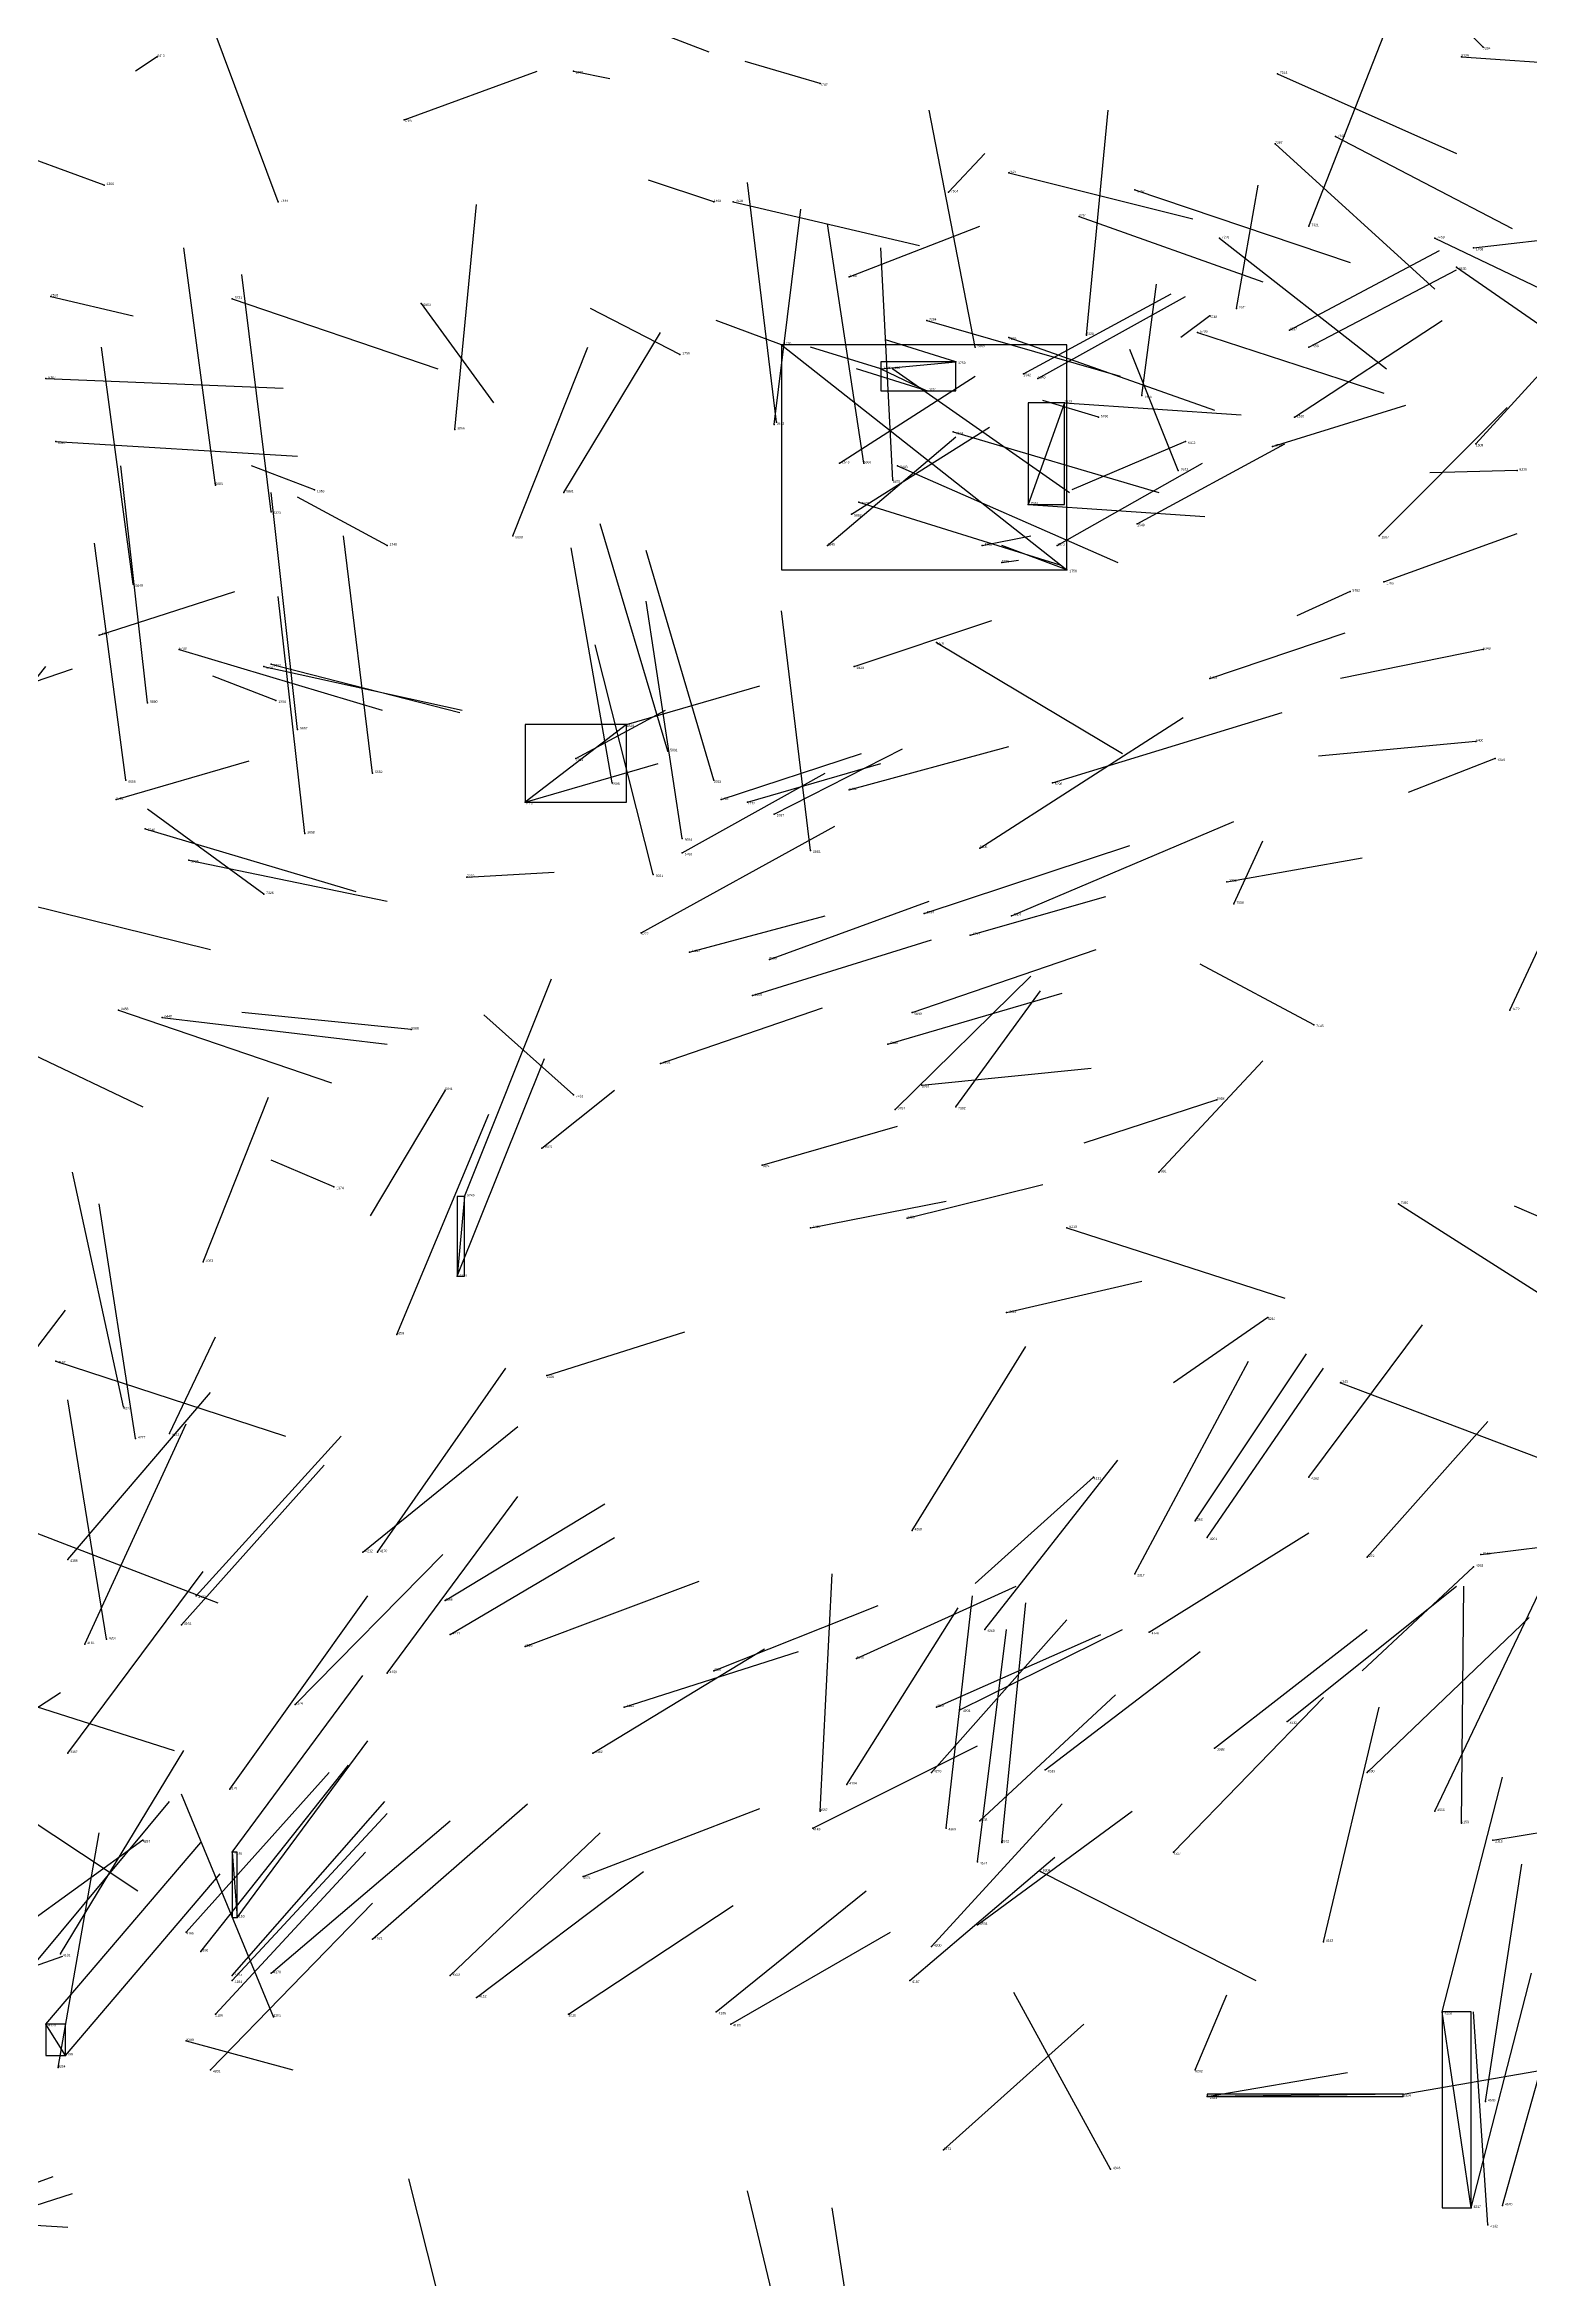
# Model space of a CAD drawing. Extents: x 59.1 to 70.8, y 600.3 to 605.1.
# Drawn here: x 65.273 to 65.888, y 603.449 to 604.373 of the extents above; entities that cross this region are included whole.
import ezdxf

# ---------------------------------------------------------------- set-up
doc = ezdxf.new("R2010")
doc.units = 0
for name, color, linetype in [('Clients', 3, 'CONTINUOUS'), ('Facilities', 3, 'CONTINUOUS'), ('Facilities_lines', 3, 'CONTINUOUS'), ('Min_max_boxes', 1, 'CONTINUOUS'), ('Normals', 1, 'CONTINUOUS'), ('Source_points', 5, 'CONTINUOUS'), ('Text', 3, 'CONTINUOUS')]:
    doc.layers.add(name, color=color, linetype=linetype)

msp = doc.modelspace()

# ---------------------------------------------------------------- linework, layer by layer
at = {"layer": 'Clients', "color": 5}
for p in [(65.65, 604.242, 448.258), (65.638, 604.23, 448.2), (65.68, 604.183, 459.224), (65.696, 604.156, 448.106), (65.472, 604.06, 449.769), (65.444, 603.864, 456.788), (65.353, 603.599, 455.042), (65.851, 603.56, 454.5), (65.274, 603.555, 455.394), (65.754, 603.525, 449.51)]:
    msp.add_point(p, dxfattribs=at)
at = {"layer": 'Facilities', "color": 3}
for p in [(65.868, 604.372, 458.725), (65.32, 604.368, 457.33), (65.492, 604.362, 454.854), (65.859, 604.368, 455.672), (65.594, 604.357, 448.176), (65.783, 604.361, 459.097), (65.422, 604.342, 449.6), (65.807, 604.335, 459.158), (65.782, 604.332, 458.79), (65.672, 604.32, 459.078), (65.298, 604.315, 447.928), (65.37, 604.308, 461.806), (65.55, 604.308, 447.998), (65.558, 604.308, 459.004), (65.647, 604.312, 462.755), (65.724, 604.313, 454.578), (65.701, 604.302, 458.85), (65.796, 604.298, 462.051), (65.759, 604.293, 458.785), (65.848, 604.293, 460.836), (65.864, 604.289, 449.218), (65.857, 604.281, 453.94), (65.606, 604.277, 449.58), (65.276, 604.269, 459.436), (65.351, 604.268, 455.786), (65.429, 604.266, 454.482), (65.755, 604.261, 454.812), (65.766, 604.264, 460.349), (65.638, 604.259, 458.89), (65.672, 604.252, 458.762), (65.704, 604.253, 462.03), (65.75, 604.254, 454.58), (65.788, 604.255, 453.085), (65.536, 604.245, 448.245), (65.578, 604.249, 448.12), (65.658, 604.248, 453.472), (65.796, 604.248, 453.016), (65.274, 604.235, 456.408), (65.619, 604.239, 448.175), (65.624, 604.239, 461.219), (65.678, 604.237, 453.11), (65.684, 604.235, 453.041), (65.695, 604.225, 459.236), (65.727, 604.228, 460.316), (65.443, 604.214, 453.3), (65.575, 604.216, 453.296), (65.576, 604.217, 453.369), (65.709, 604.219, 454.819), (65.79, 604.219, 452.956), (65.278, 604.209, 456.357), (65.649, 604.213, 458.841), (65.745, 604.209, 457.13), (65.781, 604.207, 449.341), (65.865, 604.208, 452.961), (65.602, 604.2, 453.157), (65.612, 604.2, 453.409), (65.626, 604.199, 461.757), (65.742, 604.197, 460.409), (65.882, 604.197, 457.423), (65.344, 604.191, 453.387), (65.385, 604.189, 447.956), (65.488, 604.188, 453.24), (65.624, 604.193, 453.31), (65.367, 604.18, 453.32), (65.607, 604.179, 453.227), (65.61, 604.184, 458.891), (65.467, 604.17, 453.247), (65.725, 604.175, 453.09), (65.825, 604.17, 452.953), (65.415, 604.166, 448.259), (65.597, 604.166, 453.225), (65.661, 604.166, 454.799), (65.669, 604.159, 454.729), (65.692, 604.166, 453.071), (65.31, 604.15, 453.324), (65.827, 604.151, 449.418), (65.813, 604.147, 454.728), (65.296, 604.129, 449.862), (65.329, 604.123, 455.755), (65.642, 604.126, 461.266), (65.868, 604.123, 457.012), (65.364, 604.116, 455.813), (65.367, 604.117, 455.755), (65.608, 604.116, 449.748), (65.755, 604.111, 449.536), (65.316, 604.101, 453.283), (65.369, 604.102, 447.939), (65.378, 604.09, 453.84), (65.514, 604.092, 449.782), (65.865, 604.085, 456.934), (65.493, 604.078, 462.518), (65.531, 604.081, 454.099), (65.873, 604.078, 457.363), (65.307, 604.069, 453.571), (65.409, 604.072, 453.781), (65.508, 604.068, 453.95), (65.55, 604.069, 454.18), (65.69, 604.068, 454.404), (65.303, 604.061, 449.862), (65.553, 604.061, 449.594), (65.564, 604.06, 449.719), (65.606, 604.065, 454.736), (65.315, 604.049, 455.727), (65.575, 604.055, 454.781), (65.381, 604.047, 453.808), (65.537, 604.045, 453.964), (65.537, 604.039, 454.874), (65.59, 604.04, 454.01), (65.66, 604.041, 454.26), (65.333, 604.036, 455.81), (65.525, 604.03, 454.061), (65.364, 604.022, 462.233), (65.448, 604.029, 459.244), (65.762, 604.027, 449.575), (65.637, 604.014, 454.581), (65.673, 604.013, 454.478), (65.765, 604.018, 462.608), (65.52, 604.006, 454.548), (65.656, 604.005, 449.663), (65.54, 603.998, 449.717), (65.573, 603.995, 454.77), (65.304, 603.974, 455.821), (65.566, 603.98, 454.714), (65.879, 603.974, 448.493), (65.322, 603.971, 455.646), (65.425, 603.966, 454.509), (65.632, 603.973, 454.596), (65.798, 603.968, 460.422), (65.622, 603.96, 454.654), (65.528, 603.952, 454.71), (65.439, 603.941, 457.187), (65.492, 603.939, 460.458), (65.636, 603.943, 456.786), (65.758, 603.937, 457.153), (65.625, 603.933, 456.759), (65.65, 603.934, 459.342), (65.479, 603.917, 462.521), (65.57, 603.91, 449.675), (65.393, 603.901, 447.997), (65.734, 603.907, 459.333), (65.447, 603.897, 456.774), (65.833, 603.894, 460.65), (65.59, 603.884, 449.7), (65.63, 603.888, 449.664), (65.696, 603.884, 458.352), (65.339, 603.87, 457.061), (65.671, 603.849, 449.662), (65.779, 603.847, 457.474), (65.419, 603.84, 456.728), (65.278, 603.829, 455.605), (65.481, 603.823, 449.759), (65.809, 603.82, 458.425), (65.306, 603.81, 456.623), (65.325, 603.799, 457.248), (65.311, 603.797, 456.516), (65.707, 603.781, 457.116), (65.796, 603.781, 456.864), (65.749, 603.763, 456.837), (65.632, 603.759, 456.825), (65.754, 603.756, 456.784), (65.283, 603.747, 455.12), (65.405, 603.75, 455.07), (65.411, 603.75, 455.143), (65.82, 603.748, 456.866), (65.864, 603.744, 456.835), (65.867, 603.749, 459.131), (65.724, 603.741, 448.561), (65.336, 603.732, 455.086), (65.439, 603.73, 455.004), (65.33, 603.72, 455.06), (65.441, 603.716, 454.996), (65.662, 603.718, 456.767), (65.73, 603.717, 454.764), (65.29, 603.712, 455.484), (65.299, 603.714, 455.584), (65.472, 603.711, 454.94), (65.415, 603.7, 455.112), (65.55, 603.701, 454.91), (65.609, 603.706, 454.801), (65.377, 603.687, 455.002), (65.513, 603.686, 454.881), (65.642, 603.686, 454.734), (65.652, 603.685, 454.781), (65.787, 603.68, 454.632), (65.283, 603.667, 455.111), (65.5, 603.667, 455.043), (65.687, 603.66, 454.674), (65.757, 603.669, 454.74), (65.35, 603.652, 455.353), (65.605, 603.654, 457.102), (65.64, 603.659, 456.874), (65.82, 603.659, 454.569), (65.594, 603.643, 455.701), (65.848, 603.643, 454.53), (65.591, 603.636, 454.757), (65.646, 603.636, 455.658), (65.66, 603.639, 454.903), (65.859, 603.638, 454.506), (65.314, 603.631, 456.375), (65.351, 603.626, 455.057), (65.669, 603.63, 455.732), (65.74, 603.626, 454.617), (65.872, 603.631, 449.476), (65.496, 603.616, 454.895), (65.659, 603.622, 455.639), (65.685, 603.618, 460.53), (65.659, 603.596, 454.704), (65.332, 603.593, 455.105), (65.409, 603.59, 454.971), (65.64, 603.587, 454.92), (65.802, 603.589, 454.56), (65.28, 603.584, 455.324), (65.338, 603.585, 455.381), (65.351, 603.575, 455.308), (65.351, 603.573, 455.239), (65.367, 603.576, 455.332), (65.441, 603.575, 454.976), (65.631, 603.573, 454.91), (65.344, 603.559, 455.191), (65.452, 603.566, 455.043), (65.49, 603.559, 454.916), (65.551, 603.56, 454.952), (65.368, 603.558, 458.157), (65.557, 603.555, 454.881), (65.282, 603.542, 455.398), (65.332, 603.548, 461.314), (65.279, 603.537, 455.513), (65.342, 603.536, 455.333), (65.749, 603.536, 461.264), (65.835, 603.526, 449.617), (65.869, 603.523, 454.647), (65.645, 603.503, 456.959), (65.714, 603.495, 458.344), (65.863, 603.479, 454.512), (65.876, 603.48, 454.601), (65.87, 603.472, 456.331)]:
    msp.add_point(p, dxfattribs=at)
at = {"layer": 'Facilities_lines', "color": 3}
for p, q in [((65.578, 604.249, 448.12), (65.696, 604.156, 448.106)), ((65.619, 604.239, 448.175), (65.65, 604.242, 448.258)), ((65.619, 604.239, 448.175), (65.638, 604.23, 448.2)), ((65.695, 604.225, 459.236), (65.68, 604.183, 459.224)), ((65.514, 604.092, 449.782), (65.472, 604.06, 449.769)), ((65.447, 603.897, 456.774), (65.444, 603.864, 456.788)), ((65.351, 603.626, 455.057), (65.353, 603.599, 455.042)), ((65.863, 603.479, 454.512), (65.851, 603.56, 454.5)), ((65.282, 603.542, 455.398), (65.274, 603.555, 455.394)), ((65.835, 603.526, 449.617), (65.754, 603.525, 449.51))]:
    msp.add_line(p, q, dxfattribs=at)
at = {"layer": 'Min_max_boxes', "color": 1}
for p, q in [((65.696, 604.249, 448.106), (65.578, 604.249, 448.106)), ((65.578, 604.249, 448.106), (65.578, 604.156, 448.106)), ((65.696, 604.249, 448.12), (65.578, 604.249, 448.12)), ((65.578, 604.249, 448.12), (65.578, 604.156, 448.12)), ((65.578, 604.249, 448.106), (65.578, 604.249, 448.12)), ((65.65, 604.242, 448.175), (65.619, 604.242, 448.175)), ((65.619, 604.242, 448.175), (65.619, 604.23, 448.175)), ((65.65, 604.242, 448.258), (65.619, 604.242, 448.258)), ((65.619, 604.242, 448.258), (65.619, 604.23, 448.258)), ((65.619, 604.242, 448.175), (65.619, 604.242, 448.258)), ((65.65, 604.23, 448.175), (65.65, 604.242, 448.175)), ((65.65, 604.23, 448.258), (65.65, 604.242, 448.258)), ((65.65, 604.242, 448.175), (65.65, 604.242, 448.258)), ((65.696, 604.156, 448.106), (65.696, 604.249, 448.106)), ((65.696, 604.156, 448.12), (65.696, 604.249, 448.12)), ((65.696, 604.249, 448.106), (65.696, 604.249, 448.12)), ((65.619, 604.23, 448.175), (65.65, 604.23, 448.175)), ((65.619, 604.23, 448.258), (65.65, 604.23, 448.258)), ((65.619, 604.23, 448.175), (65.619, 604.23, 448.258)), ((65.65, 604.23, 448.175), (65.65, 604.23, 448.258)), ((65.695, 604.225, 459.224), (65.68, 604.225, 459.224)), ((65.68, 604.225, 459.224), (65.68, 604.183, 459.224)), ((65.695, 604.225, 459.236), (65.68, 604.225, 459.236)), ((65.68, 604.225, 459.236), (65.68, 604.183, 459.236)), ((65.68, 604.225, 459.224), (65.68, 604.225, 459.236)), ((65.695, 604.183, 459.224), (65.695, 604.225, 459.224)), ((65.695, 604.183, 459.236), (65.695, 604.225, 459.236)), ((65.695, 604.225, 459.224), (65.695, 604.225, 459.236)), ((65.68, 604.183, 459.224), (65.695, 604.183, 459.224)), ((65.68, 604.183, 459.236), (65.695, 604.183, 459.236)), ((65.68, 604.183, 459.224), (65.68, 604.183, 459.236)), ((65.695, 604.183, 459.224), (65.695, 604.183, 459.236)), ((65.578, 604.156, 448.106), (65.696, 604.156, 448.106)), ((65.578, 604.156, 448.12), (65.696, 604.156, 448.12)), ((65.578, 604.156, 448.106), (65.578, 604.156, 448.12)), ((65.696, 604.156, 448.106), (65.696, 604.156, 448.12)), ((65.514, 604.092, 449.769), (65.472, 604.092, 449.769)), ((65.472, 604.092, 449.769), (65.472, 604.06, 449.769)), ((65.514, 604.092, 449.782), (65.472, 604.092, 449.782)), ((65.472, 604.092, 449.782), (65.472, 604.06, 449.782)), ((65.472, 604.092, 449.769), (65.472, 604.092, 449.782)), ((65.514, 604.06, 449.769), (65.514, 604.092, 449.769)), ((65.514, 604.06, 449.782), (65.514, 604.092, 449.782)), ((65.514, 604.092, 449.769), (65.514, 604.092, 449.782)), ((65.472, 604.06, 449.769), (65.514, 604.06, 449.769)), ((65.472, 604.06, 449.782), (65.514, 604.06, 449.782)), ((65.472, 604.06, 449.769), (65.472, 604.06, 449.782)), ((65.514, 604.06, 449.769), (65.514, 604.06, 449.782)), ((65.447, 603.897, 456.774), (65.444, 603.897, 456.774)), ((65.444, 603.897, 456.774), (65.444, 603.864, 456.774)), ((65.447, 603.897, 456.788), (65.444, 603.897, 456.788)), ((65.444, 603.897, 456.788), (65.444, 603.864, 456.788)), ((65.444, 603.897, 456.774), (65.444, 603.897, 456.788)), ((65.447, 603.864, 456.774), (65.447, 603.897, 456.774)), ((65.447, 603.864, 456.788), (65.447, 603.897, 456.788)), ((65.447, 603.897, 456.774), (65.447, 603.897, 456.788)), ((65.444, 603.864, 456.774), (65.447, 603.864, 456.774)), ((65.444, 603.864, 456.788), (65.447, 603.864, 456.788)), ((65.444, 603.864, 456.774), (65.444, 603.864, 456.788)), ((65.447, 603.864, 456.774), (65.447, 603.864, 456.788)), ((65.353, 603.626, 455.042), (65.351, 603.626, 455.042)), ((65.351, 603.626, 455.042), (65.351, 603.599, 455.042)), ((65.353, 603.626, 455.057), (65.351, 603.626, 455.057)), ((65.351, 603.626, 455.057), (65.351, 603.599, 455.057)), ((65.351, 603.626, 455.042), (65.351, 603.626, 455.057)), ((65.353, 603.599, 455.042), (65.353, 603.626, 455.042)), ((65.353, 603.599, 455.057), (65.353, 603.626, 455.057)), ((65.353, 603.626, 455.042), (65.353, 603.626, 455.057)), ((65.351, 603.599, 455.042), (65.353, 603.599, 455.042)), ((65.351, 603.599, 455.057), (65.353, 603.599, 455.057)), ((65.351, 603.599, 455.042), (65.351, 603.599, 455.057)), ((65.353, 603.599, 455.042), (65.353, 603.599, 455.057)), ((65.863, 603.56, 454.5), (65.851, 603.56, 454.5)), ((65.851, 603.56, 454.5), (65.851, 603.479, 454.5)), ((65.863, 603.56, 454.512), (65.851, 603.56, 454.512)), ((65.851, 603.56, 454.512), (65.851, 603.479, 454.512)), ((65.851, 603.56, 454.5), (65.851, 603.56, 454.512)), ((65.863, 603.479, 454.5), (65.863, 603.56, 454.5)), ((65.863, 603.479, 454.512), (65.863, 603.56, 454.512)), ((65.863, 603.56, 454.5), (65.863, 603.56, 454.512)), ((65.282, 603.555, 455.394), (65.274, 603.555, 455.394)), ((65.274, 603.555, 455.394), (65.274, 603.542, 455.394)), ((65.282, 603.555, 455.398), (65.274, 603.555, 455.398)), ((65.274, 603.555, 455.398), (65.274, 603.542, 455.398)), ((65.274, 603.555, 455.394), (65.274, 603.555, 455.398)), ((65.282, 603.542, 455.394), (65.282, 603.555, 455.394)), ((65.282, 603.542, 455.398), (65.282, 603.555, 455.398)), ((65.282, 603.555, 455.394), (65.282, 603.555, 455.398)), ((65.274, 603.542, 455.394), (65.282, 603.542, 455.394)), ((65.274, 603.542, 455.398), (65.282, 603.542, 455.398)), ((65.274, 603.542, 455.394), (65.274, 603.542, 455.398)), ((65.282, 603.542, 455.394), (65.282, 603.542, 455.398)), ((65.835, 603.526, 449.51), (65.754, 603.526, 449.51)), ((65.754, 603.526, 449.51), (65.754, 603.525, 449.51)), ((65.835, 603.526, 449.617), (65.754, 603.526, 449.617)), ((65.754, 603.526, 449.617), (65.754, 603.525, 449.617)), ((65.754, 603.526, 449.51), (65.754, 603.526, 449.617)), ((65.754, 603.525, 449.51), (65.835, 603.525, 449.51)), ((65.754, 603.525, 449.617), (65.835, 603.525, 449.617)), ((65.754, 603.525, 449.51), (65.754, 603.525, 449.617)), ((65.835, 603.525, 449.51), (65.835, 603.526, 449.51)), ((65.835, 603.525, 449.617), (65.835, 603.526, 449.617)), ((65.835, 603.526, 449.51), (65.835, 603.526, 449.617)), ((65.835, 603.525, 449.51), (65.835, 603.525, 449.617)), ((65.851, 603.479, 454.5), (65.863, 603.479, 454.5)), ((65.851, 603.479, 454.512), (65.863, 603.479, 454.512)), ((65.851, 603.479, 454.5), (65.851, 603.479, 454.512)), ((65.863, 603.479, 454.5), (65.863, 603.479, 454.512))]:
    msp.add_line(p, q, dxfattribs=at)
at = {"layer": 'Normals', "color": 1}
for p, q in [((65.868, 604.372, 458.725), (65.806, 604.434, 458.677)), ((65.37, 604.308, 461.806), (65.336, 604.399, 461.831)), ((65.478, 604.397, 459.032), (65.548, 604.37, 459.097)), ((65.796, 604.298, 462.051), (65.827, 604.377, 462.104)), ((65.32, 604.368, 457.33), (65.311, 604.362, 457.429)), ((65.422, 604.342, 449.6), (65.477, 604.362, 449.681)), ((65.492, 604.362, 454.854), (65.507, 604.359, 454.953)), ((65.594, 604.357, 448.176), (65.563, 604.366, 448.271)), ((65.859, 604.368, 455.672), (65.947, 604.362, 455.718)), ((65.783, 604.361, 459.097), (65.857, 604.328, 459.156)), ((65.658, 604.248, 453.472), (65.639, 604.346, 453.481)), ((65.704, 604.253, 462.03), (65.713, 604.346, 462.065)), ((65.807, 604.335, 459.158), (65.88, 604.297, 459.214)), ((65.298, 604.315, 447.928), (65.268, 604.326, 448.023)), ((65.647, 604.312, 462.755), (65.662, 604.328, 462.853)), ((65.782, 604.332, 458.79), (65.848, 604.272, 458.836)), ((65.55, 604.308, 447.998), (65.523, 604.317, 448.094)), ((65.576, 604.217, 453.369), (65.564, 604.316, 453.378)), ((65.672, 604.32, 459.078), (65.748, 604.301, 459.14)), ((65.443, 604.214, 453.3), (65.452, 604.307, 453.336)), ((65.558, 604.308, 459.004), (65.635, 604.29, 459.065)), ((65.724, 604.313, 454.578), (65.813, 604.283, 454.545)), ((65.766, 604.264, 460.349), (65.775, 604.315, 460.435)), ((65.575, 604.216, 453.296), (65.586, 604.305, 453.34)), ((65.612, 604.2, 453.409), (65.597, 604.299, 453.416)), ((65.606, 604.277, 449.58), (65.66, 604.298, 449.661)), ((65.701, 604.302, 458.85), (65.777, 604.275, 458.909)), ((65.344, 604.191, 453.387), (65.331, 604.289, 453.404)), ((65.624, 604.193, 453.31), (65.619, 604.289, 453.338)), ((65.759, 604.293, 458.785), (65.828, 604.239, 458.833)), ((65.788, 604.255, 453.085), (65.85, 604.288, 453.156)), ((65.848, 604.293, 460.836), (65.936, 604.251, 460.858)), ((65.864, 604.289, 449.218), (65.916, 604.295, 449.303)), ((65.796, 604.248, 453.016), (65.857, 604.28, 453.088)), ((65.857, 604.281, 453.94), (65.909, 604.245, 454.017)), ((65.367, 604.18, 453.32), (65.355, 604.278, 453.336)), ((65.678, 604.237, 453.11), (65.739, 604.27, 453.182)), ((65.727, 604.228, 460.316), (65.733, 604.274, 460.405)), ((65.276, 604.269, 459.436), (65.31, 604.261, 459.53)), ((65.351, 604.268, 455.786), (65.436, 604.239, 455.829)), ((65.429, 604.266, 454.482), (65.459, 604.225, 454.568)), ((65.536, 604.245, 448.245), (65.499, 604.264, 448.336)), ((65.684, 604.235, 453.041), (65.745, 604.269, 453.112)), ((65.755, 604.261, 454.812), (65.743, 604.252, 454.911)), ((65.865, 604.208, 452.961), (65.916, 604.264, 453.027)), ((65.488, 604.188, 453.24), (65.528, 604.254, 453.303)), ((65.578, 604.249, 448.12), (65.551, 604.259, 448.216)), ((65.65, 604.242, 448.258), (65.621, 604.251, 448.353)), ((65.638, 604.259, 458.89), (65.718, 604.236, 458.945)), ((65.672, 604.252, 458.762), (65.757, 604.222, 458.805)), ((65.75, 604.254, 454.58), (65.827, 604.229, 454.522)), ((65.79, 604.219, 452.956), (65.851, 604.259, 453.024)), ((65.31, 604.15, 453.324), (65.297, 604.248, 453.341)), ((65.467, 604.17, 453.247), (65.498, 604.248, 453.302)), ((65.619, 604.239, 448.175), (65.59, 604.248, 448.27)), ((65.742, 604.197, 460.409), (65.722, 604.247, 460.494)), ((65.274, 604.235, 456.408), (65.372, 604.231, 456.426)), ((65.602, 604.2, 453.157), (65.658, 604.236, 453.232)), ((65.638, 604.23, 448.2), (65.609, 604.239, 448.295)), ((65.624, 604.239, 461.219), (65.697, 604.188, 461.264)), ((65.709, 604.219, 454.819), (65.686, 604.226, 454.916)), ((65.695, 604.225, 459.236), (65.768, 604.22, 459.304)), ((65.781, 604.207, 449.341), (65.836, 604.224, 449.423)), ((65.607, 604.179, 453.227), (65.664, 604.215, 453.301)), ((65.825, 604.17, 452.953), (65.878, 604.223, 453.019)), ((65.278, 604.209, 456.357), (65.378, 604.203, 456.36)), ((65.597, 604.166, 453.225), (65.65, 604.211, 453.297)), ((65.649, 604.213, 458.841), (65.734, 604.188, 458.888)), ((65.745, 604.209, 457.13), (65.698, 604.189, 457.216)), ((65.725, 604.175, 453.09), (65.786, 604.208, 453.162)), ((65.316, 604.101, 453.283), (65.305, 604.199, 453.298)), ((65.385, 604.189, 447.956), (65.359, 604.199, 448.052)), ((65.626, 604.199, 461.757), (65.717, 604.159, 461.743)), ((65.692, 604.166, 453.071), (65.752, 604.2, 453.143)), ((65.882, 604.197, 457.423), (65.846, 604.196, 457.516)), ((65.378, 604.09, 453.84), (65.367, 604.188, 453.858)), ((65.415, 604.166, 448.259), (65.378, 604.186, 448.35)), ((65.61, 604.184, 458.891), (65.693, 604.158, 458.941)), ((65.68, 604.183, 459.224), (65.753, 604.178, 459.292)), ((65.409, 604.072, 453.781), (65.397, 604.17, 453.798)), ((65.531, 604.081, 454.099), (65.503, 604.175, 454.116)), ((65.661, 604.166, 454.799), (65.681, 604.17, 454.897)), ((65.827, 604.151, 449.418), (65.882, 604.171, 449.499)), ((65.307, 604.069, 453.571), (65.294, 604.167, 453.585)), ((65.508, 604.068, 453.95), (65.491, 604.165, 453.97)), ((65.55, 604.069, 454.18), (65.522, 604.164, 454.194)), ((65.696, 604.156, 448.106), (65.669, 604.166, 448.202)), ((65.669, 604.159, 454.729), (65.676, 604.16, 454.829)), ((65.296, 604.129, 449.862), (65.352, 604.147, 449.943)), ((65.381, 604.047, 453.808), (65.37, 604.145, 453.826)), ((65.537, 604.045, 453.964), (65.522, 604.143, 453.979)), ((65.813, 604.147, 454.728), (65.791, 604.137, 454.825)), ((65.59, 604.04, 454.01), (65.578, 604.139, 454.022)), ((65.608, 604.116, 449.748), (65.665, 604.135, 449.828)), ((65.329, 604.123, 455.755), (65.413, 604.098, 455.803)), ((65.525, 604.03, 454.061), (65.501, 604.125, 454.082)), ((65.642, 604.126, 461.266), (65.719, 604.08, 461.311)), ((65.755, 604.111, 449.536), (65.811, 604.13, 449.616)), ((65.868, 604.123, 457.012), (65.809, 604.111, 457.092)), ((65.229, 604.096, 449.859), (65.285, 604.115, 449.94)), ((65.23, 604.061, 454.833), (65.274, 604.116, 454.904)), ((65.364, 604.116, 455.813), (65.446, 604.098, 455.867)), ((65.367, 604.117, 455.755), (65.445, 604.097, 455.814)), ((65.369, 604.102, 447.939), (65.343, 604.112, 448.035)), ((65.514, 604.092, 449.782), (65.569, 604.108, 449.864)), ((65.493, 604.078, 462.518), (65.53, 604.098, 462.609)), ((65.66, 604.041, 454.26), (65.744, 604.095, 454.268)), ((65.69, 604.068, 454.404), (65.785, 604.097, 454.414)), ((65.865, 604.085, 456.934), (65.8, 604.079, 457.01)), ((65.303, 604.061, 449.862), (65.358, 604.077, 449.944)), ((65.472, 604.06, 449.769), (65.527, 604.076, 449.851)), ((65.553, 604.061, 449.594), (65.611, 604.08, 449.673)), ((65.564, 604.06, 449.719), (65.619, 604.076, 449.801)), ((65.575, 604.055, 454.781), (65.628, 604.082, 454.862)), ((65.606, 604.065, 454.736), (65.672, 604.083, 454.809)), ((65.873, 604.078, 457.363), (65.837, 604.064, 457.455)), ((65.537, 604.039, 454.874), (65.596, 604.072, 454.948)), ((65.364, 604.022, 462.233), (65.316, 604.057, 462.313)), ((65.879, 603.974, 448.493), (65.921, 604.064, 448.484)), ((65.315, 604.049, 455.727), (65.402, 604.023, 455.769)), ((65.52, 604.006, 454.548), (65.6, 604.05, 454.589)), ((65.673, 604.013, 454.478), (65.765, 604.052, 454.485)), ((65.637, 604.014, 454.581), (65.722, 604.042, 454.626)), ((65.765, 604.018, 462.608), (65.777, 604.044, 462.704)), ((65.333, 604.036, 455.81), (65.415, 604.019, 455.864)), ((65.448, 604.029, 459.244), (65.484, 604.031, 459.337)), ((65.762, 604.027, 449.575), (65.818, 604.037, 449.657)), ((65.245, 604.023, 456.304), (65.342, 603.999, 456.297)), ((65.656, 604.005, 449.663), (65.712, 604.021, 449.745)), ((65.54, 603.998, 449.717), (65.596, 604.013, 449.798)), ((65.573, 603.995, 454.77), (65.639, 604.019, 454.841)), ((65.566, 603.98, 454.714), (65.64, 604.003, 454.777)), ((65.632, 603.973, 454.596), (65.708, 603.999, 454.656)), ((65.798, 603.968, 460.422), (65.751, 603.993, 460.507)), ((65.447, 603.897, 456.774), (65.483, 603.987, 456.751)), ((65.625, 603.933, 456.759), (65.681, 603.988, 456.697)), ((65.224, 603.977, 456.319), (65.314, 603.934, 456.313)), ((65.304, 603.974, 455.821), (65.392, 603.944, 455.858)), ((65.528, 603.952, 454.71), (65.595, 603.975, 454.78)), ((65.622, 603.96, 454.654), (65.694, 603.981, 454.72)), ((65.65, 603.934, 459.342), (65.685, 603.982, 459.423)), ((65.322, 603.971, 455.646), (65.415, 603.96, 455.61)), ((65.425, 603.966, 454.509), (65.355, 603.973, 454.58)), ((65.492, 603.939, 460.458), (65.455, 603.972, 460.545)), ((65.444, 603.864, 456.788), (65.48, 603.954, 456.765)), ((65.636, 603.943, 456.786), (65.706, 603.95, 456.715)), ((65.734, 603.907, 459.333), (65.777, 603.953, 459.411)), ((65.339, 603.87, 457.061), (65.366, 603.938, 456.993)), ((65.439, 603.941, 457.187), (65.408, 603.889, 457.267)), ((65.479, 603.917, 462.521), (65.509, 603.941, 462.613)), ((65.758, 603.937, 457.153), (65.703, 603.919, 457.235)), ((65.419, 603.84, 456.728), (65.457, 603.931, 456.709)), ((65.57, 603.91, 449.675), (65.626, 603.926, 449.756)), ((65.393, 603.901, 447.997), (65.367, 603.912, 448.093)), ((65.306, 603.81, 456.623), (65.285, 603.907, 456.608)), ((65.63, 603.888, 449.664), (65.686, 603.902, 449.746)), ((65.311, 603.797, 456.516), (65.296, 603.894, 456.498)), ((65.59, 603.884, 449.7), (65.646, 603.895, 449.782)), ((65.833, 603.894, 460.65), (65.913, 603.843, 460.618)), ((65.943, 603.866, 460.621), (65.881, 603.893, 460.695)), ((65.696, 603.884, 458.352), (65.786, 603.855, 458.385)), ((65.671, 603.849, 449.662), (65.727, 603.862, 449.744)), ((65.228, 603.779, 455.178), (65.282, 603.85, 455.223)), ((65.779, 603.847, 457.474), (65.74, 603.82, 457.562)), ((65.325, 603.799, 457.248), (65.344, 603.839, 457.338)), ((65.481, 603.823, 449.759), (65.538, 603.841, 449.839)), ((65.796, 603.781, 456.864), (65.843, 603.844, 456.803)), ((65.278, 603.829, 455.605), (65.373, 603.798, 455.607)), ((65.632, 603.759, 456.825), (65.679, 603.835, 456.781)), ((65.724, 603.741, 448.561), (65.771, 603.829, 448.559)), ((65.749, 603.763, 456.837), (65.795, 603.832, 456.781)), ((65.411, 603.75, 455.143), (65.464, 603.826, 455.18)), ((65.754, 603.756, 456.784), (65.802, 603.826, 456.731)), ((65.809, 603.82, 458.425), (65.891, 603.789, 458.473)), ((65.283, 603.747, 455.12), (65.342, 603.816, 455.162)), ((65.299, 603.714, 455.584), (65.283, 603.813, 455.582)), ((65.29, 603.712, 455.484), (65.332, 603.803, 455.489)), ((65.405, 603.75, 455.07), (65.469, 603.802, 455.127)), ((65.82, 603.748, 456.866), (65.87, 603.804, 456.8)), ((65.336, 603.732, 455.086), (65.396, 603.798, 455.132)), ((65.33, 603.72, 455.06), (65.389, 603.786, 455.107)), ((65.707, 603.781, 457.116), (65.658, 603.737, 457.192)), ((65.662, 603.718, 456.767), (65.717, 603.788, 456.721)), ((65.415, 603.7, 455.112), (65.469, 603.773, 455.155)), ((65.254, 603.764, 455.637), (65.345, 603.729, 455.66)), ((65.439, 603.73, 455.004), (65.505, 603.77, 455.067)), ((65.441, 603.716, 454.996), (65.509, 603.756, 455.058)), ((65.73, 603.717, 454.764), (65.796, 603.758, 454.826)), ((65.867, 603.749, 459.131), (65.964, 603.761, 459.149)), ((65.377, 603.687, 455.002), (65.438, 603.749, 455.051)), ((65.864, 603.744, 456.835), (65.818, 603.701, 456.913)), ((65.283, 603.667, 455.111), (65.339, 603.742, 455.147)), ((65.472, 603.711, 454.94), (65.544, 603.738, 455.004)), ((65.594, 603.643, 455.701), (65.599, 603.741, 455.683)), ((65.609, 603.706, 454.801), (65.675, 603.736, 454.869)), ((65.787, 603.68, 454.632), (65.857, 603.736, 454.676)), ((65.859, 603.638, 454.506), (65.86, 603.736, 454.487)), ((65.35, 603.652, 455.353), (65.407, 603.732, 455.371)), ((65.55, 603.701, 454.91), (65.618, 603.728, 454.978)), ((65.605, 603.654, 457.102), (65.651, 603.727, 457.052)), ((65.646, 603.636, 455.658), (65.657, 603.732, 455.632)), ((65.669, 603.63, 455.732), (65.679, 603.729, 455.743)), ((65.848, 603.643, 454.53), (65.891, 603.733, 454.539)), ((65.64, 603.659, 456.874), (65.696, 603.722, 456.82)), ((65.642, 603.686, 454.734), (65.71, 603.716, 454.801)), ((65.652, 603.685, 454.781), (65.719, 603.718, 454.848)), ((65.659, 603.622, 455.639), (65.671, 603.718, 455.614)), ((65.757, 603.669, 454.74), (65.82, 603.718, 454.8)), ((65.82, 603.659, 454.569), (65.887, 603.723, 454.607)), ((65.5, 603.667, 455.043), (65.571, 603.71, 455.099)), ((65.513, 603.686, 454.881), (65.585, 603.709, 454.947)), ((65.687, 603.66, 454.674), (65.751, 603.709, 454.733)), ((65.236, 603.697, 455.694), (65.327, 603.668, 455.723)), ((65.351, 603.626, 455.057), (65.405, 603.699, 455.099)), ((65.197, 603.638, 456.077), (65.28, 603.692, 456.066)), ((65.66, 603.639, 454.903), (65.716, 603.691, 454.967)), ((65.74, 603.626, 454.617), (65.802, 603.69, 454.661)), ((65.802, 603.589, 454.56), (65.825, 603.686, 454.558)), ((65.353, 603.599, 455.042), (65.407, 603.672, 455.084)), ((65.591, 603.636, 454.757), (65.659, 603.67, 454.822)), ((65.232, 603.663, 456.249), (65.312, 603.61, 456.278)), ((65.28, 603.584, 455.324), (65.331, 603.668, 455.343)), ((65.338, 603.585, 455.381), (65.399, 603.662, 455.398)), ((65.332, 603.593, 455.105), (65.391, 603.659, 455.151)), ((65.851, 603.56, 454.5), (65.876, 603.657, 454.494)), ((65.262, 603.571, 455.331), (65.325, 603.647, 455.349)), ((65.368, 603.558, 458.157), (65.33, 603.65, 458.169)), ((65.351, 603.575, 455.308), (65.414, 603.647, 455.338)), ((65.351, 603.573, 455.239), (65.415, 603.642, 455.271)), ((65.409, 603.59, 454.971), (65.473, 603.646, 455.023)), ((65.496, 603.616, 454.895), (65.569, 603.644, 454.957)), ((65.64, 603.587, 454.92), (65.694, 603.646, 454.98)), ((65.659, 603.596, 454.704), (65.723, 603.643, 454.764)), ((65.279, 603.537, 455.513), (65.296, 603.634, 455.531)), ((65.367, 603.576, 455.332), (65.441, 603.639, 455.356)), ((65.441, 603.575, 454.976), (65.503, 603.634, 455.027)), ((65.872, 603.631, 449.476), (65.927, 603.64, 449.559)), ((65.314, 603.631, 456.375), (65.263, 603.594, 456.452)), ((65.274, 603.555, 455.394), (65.338, 603.63, 455.41)), ((65.344, 603.559, 455.191), (65.406, 603.626, 455.231)), ((65.631, 603.573, 454.91), (65.691, 603.624, 454.972)), ((65.282, 603.542, 455.398), (65.346, 603.617, 455.414)), ((65.452, 603.566, 455.043), (65.521, 603.618, 455.094)), ((65.685, 603.618, 460.53), (65.774, 603.573, 460.52)), ((65.869, 603.523, 454.647), (65.884, 603.621, 454.637)), ((65.342, 603.536, 455.333), (65.409, 603.605, 455.359)), ((65.551, 603.56, 454.952), (65.613, 603.61, 455.013)), ((65.49, 603.559, 454.916), (65.558, 603.604, 454.974)), ((65.557, 603.555, 454.881), (65.623, 603.593, 454.945)), ((65.187, 603.55, 455.976), (65.281, 603.583, 455.986)), ((65.714, 603.495, 458.344), (65.674, 603.568, 458.288)), ((65.863, 603.479, 454.512), (65.888, 603.576, 454.506)), ((65.876, 603.48, 454.601), (65.903, 603.576, 454.598)), ((65.749, 603.536, 461.264), (65.762, 603.567, 461.358)), ((65.87, 603.472, 456.331), (65.864, 603.56, 456.285)), ((65.645, 603.503, 456.959), (65.703, 603.555, 456.896)), ((65.332, 603.548, 461.314), (65.376, 603.536, 461.403)), ((65.754, 603.525, 449.51), (65.812, 603.535, 449.591)), ((65.835, 603.526, 449.617), (65.893, 603.536, 449.698)), ((65.183, 603.458, 456.06), (65.277, 603.492, 456.065)), ((65.191, 603.455, 455.958), (65.285, 603.485, 455.971)), ((65.448, 603.396, 458.229), (65.424, 603.491, 458.209)), ((65.586, 603.394, 458.395), (65.564, 603.486, 458.427)), ((65.186, 603.477, 455.796), (65.283, 603.471, 455.818)), ((65.605, 603.44, 456.238), (65.599, 603.479, 456.33))]:
    msp.add_line(p, q, dxfattribs=at)
at = {"layer": 'Source_points', "color": 5}
for p in [(65.868, 604.372, 458.725), (65.32, 604.368, 457.33), (65.492, 604.362, 454.854), (65.859, 604.368, 455.672), (65.594, 604.357, 448.176), (65.783, 604.361, 459.097), (65.422, 604.342, 449.6), (65.807, 604.335, 459.158), (65.782, 604.332, 458.79), (65.672, 604.32, 459.078), (65.298, 604.315, 447.928), (65.37, 604.308, 461.806), (65.55, 604.308, 447.998), (65.558, 604.308, 459.004), (65.647, 604.312, 462.755), (65.724, 604.313, 454.578), (65.701, 604.302, 458.85), (65.796, 604.298, 462.051), (65.759, 604.293, 458.785), (65.848, 604.293, 460.836), (65.864, 604.289, 449.218), (65.857, 604.281, 453.94), (65.606, 604.277, 449.58), (65.276, 604.269, 459.436), (65.351, 604.268, 455.786), (65.429, 604.266, 454.482), (65.755, 604.261, 454.812), (65.766, 604.264, 460.349), (65.638, 604.259, 458.89), (65.672, 604.252, 458.762), (65.704, 604.253, 462.03), (65.75, 604.254, 454.58), (65.788, 604.255, 453.085), (65.536, 604.245, 448.245), (65.578, 604.249, 448.12), (65.65, 604.242, 448.258), (65.658, 604.248, 453.472), (65.796, 604.248, 453.016), (65.274, 604.235, 456.408), (65.619, 604.239, 448.175), (65.624, 604.239, 461.219), (65.678, 604.237, 453.11), (65.684, 604.235, 453.041), (65.638, 604.23, 448.2), (65.695, 604.225, 459.236), (65.727, 604.228, 460.316), (65.443, 604.214, 453.3), (65.575, 604.216, 453.296), (65.576, 604.217, 453.369), (65.709, 604.219, 454.819), (65.79, 604.219, 452.956), (65.278, 604.209, 456.357), (65.649, 604.213, 458.841), (65.745, 604.209, 457.13), (65.781, 604.207, 449.341), (65.865, 604.208, 452.961), (65.602, 604.2, 453.157), (65.612, 604.2, 453.409), (65.626, 604.199, 461.757), (65.742, 604.197, 460.409), (65.882, 604.197, 457.423), (65.344, 604.191, 453.387), (65.385, 604.189, 447.956), (65.488, 604.188, 453.24), (65.624, 604.193, 453.31), (65.367, 604.18, 453.32), (65.607, 604.179, 453.227), (65.61, 604.184, 458.891), (65.68, 604.183, 459.224), (65.467, 604.17, 453.247), (65.725, 604.175, 453.09), (65.825, 604.17, 452.953), (65.415, 604.166, 448.259), (65.597, 604.166, 453.225), (65.661, 604.166, 454.799), (65.669, 604.159, 454.729), (65.692, 604.166, 453.071), (65.31, 604.15, 453.324), (65.696, 604.156, 448.106), (65.827, 604.151, 449.418), (65.813, 604.147, 454.728), (65.296, 604.129, 449.862), (65.329, 604.123, 455.755), (65.642, 604.126, 461.266), (65.868, 604.123, 457.012), (65.364, 604.116, 455.813), (65.367, 604.117, 455.755), (65.608, 604.116, 449.748), (65.755, 604.111, 449.536), (65.316, 604.101, 453.283), (65.369, 604.102, 447.939), (65.378, 604.09, 453.84), (65.514, 604.092, 449.782), (65.865, 604.085, 456.934), (65.493, 604.078, 462.518), (65.531, 604.081, 454.099), (65.873, 604.078, 457.363), (65.307, 604.069, 453.571), (65.409, 604.072, 453.781), (65.508, 604.068, 453.95), (65.55, 604.069, 454.18), (65.69, 604.068, 454.404), (65.303, 604.061, 449.862), (65.472, 604.06, 449.769), (65.553, 604.061, 449.594), (65.564, 604.06, 449.719), (65.606, 604.065, 454.736), (65.315, 604.049, 455.727), (65.575, 604.055, 454.781), (65.381, 604.047, 453.808), (65.537, 604.045, 453.964), (65.537, 604.039, 454.874), (65.59, 604.04, 454.01), (65.66, 604.041, 454.26), (65.333, 604.036, 455.81), (65.525, 604.03, 454.061), (65.364, 604.022, 462.233), (65.448, 604.029, 459.244), (65.762, 604.027, 449.575), (65.637, 604.014, 454.581), (65.673, 604.013, 454.478), (65.765, 604.018, 462.608), (65.52, 604.006, 454.548), (65.656, 604.005, 449.663), (65.54, 603.998, 449.717), (65.573, 603.995, 454.77), (65.304, 603.974, 455.821), (65.566, 603.98, 454.714), (65.879, 603.974, 448.493), (65.322, 603.971, 455.646), (65.425, 603.966, 454.509), (65.632, 603.973, 454.596), (65.798, 603.968, 460.422), (65.622, 603.96, 454.654), (65.528, 603.952, 454.71), (65.439, 603.941, 457.187), (65.492, 603.939, 460.458), (65.636, 603.943, 456.786), (65.758, 603.937, 457.153), (65.625, 603.933, 456.759), (65.65, 603.934, 459.342), (65.479, 603.917, 462.521), (65.57, 603.91, 449.675), (65.393, 603.901, 447.997), (65.734, 603.907, 459.333), (65.447, 603.897, 456.774), (65.833, 603.894, 460.65), (65.59, 603.884, 449.7), (65.63, 603.888, 449.664), (65.696, 603.884, 458.352), (65.339, 603.87, 457.061), (65.444, 603.864, 456.788), (65.671, 603.849, 449.662), (65.779, 603.847, 457.474), (65.419, 603.84, 456.728), (65.278, 603.829, 455.605), (65.481, 603.823, 449.759), (65.809, 603.82, 458.425), (65.306, 603.81, 456.623), (65.325, 603.799, 457.248), (65.311, 603.797, 456.516), (65.707, 603.781, 457.116), (65.796, 603.781, 456.864), (65.749, 603.763, 456.837), (65.632, 603.759, 456.825), (65.754, 603.756, 456.784), (65.283, 603.747, 455.12), (65.405, 603.75, 455.07), (65.411, 603.75, 455.143), (65.82, 603.748, 456.866), (65.864, 603.744, 456.835), (65.867, 603.749, 459.131), (65.724, 603.741, 448.561), (65.336, 603.732, 455.086), (65.439, 603.73, 455.004), (65.33, 603.72, 455.06), (65.441, 603.716, 454.996), (65.662, 603.718, 456.767), (65.73, 603.717, 454.764), (65.29, 603.712, 455.484), (65.299, 603.714, 455.584), (65.472, 603.711, 454.94), (65.415, 603.7, 455.112), (65.55, 603.701, 454.91), (65.609, 603.706, 454.801), (65.377, 603.687, 455.002), (65.513, 603.686, 454.881), (65.642, 603.686, 454.734), (65.652, 603.685, 454.781), (65.787, 603.68, 454.632), (65.283, 603.667, 455.111), (65.5, 603.667, 455.043), (65.687, 603.66, 454.674), (65.757, 603.669, 454.74), (65.35, 603.652, 455.353), (65.605, 603.654, 457.102), (65.64, 603.659, 456.874), (65.82, 603.659, 454.569), (65.594, 603.643, 455.701), (65.848, 603.643, 454.53), (65.591, 603.636, 454.757), (65.646, 603.636, 455.658), (65.66, 603.639, 454.903), (65.859, 603.638, 454.506), (65.314, 603.631, 456.375), (65.351, 603.626, 455.057), (65.669, 603.63, 455.732), (65.74, 603.626, 454.617), (65.872, 603.631, 449.476), (65.496, 603.616, 454.895), (65.659, 603.622, 455.639), (65.685, 603.618, 460.53), (65.353, 603.599, 455.042), (65.659, 603.596, 454.704), (65.332, 603.593, 455.105), (65.409, 603.59, 454.971), (65.64, 603.587, 454.92), (65.802, 603.589, 454.56), (65.28, 603.584, 455.324), (65.338, 603.585, 455.381), (65.351, 603.575, 455.308), (65.351, 603.573, 455.239), (65.367, 603.576, 455.332), (65.441, 603.575, 454.976), (65.631, 603.573, 454.91), (65.344, 603.559, 455.191), (65.452, 603.566, 455.043), (65.49, 603.559, 454.916), (65.551, 603.56, 454.952), (65.851, 603.56, 454.5), (65.274, 603.555, 455.394), (65.368, 603.558, 458.157), (65.557, 603.555, 454.881), (65.282, 603.542, 455.398), (65.332, 603.548, 461.314), (65.279, 603.537, 455.513), (65.342, 603.536, 455.333), (65.749, 603.536, 461.264), (65.754, 603.525, 449.51), (65.835, 603.526, 449.617), (65.869, 603.523, 454.647), (65.645, 603.503, 456.959), (65.714, 603.495, 458.344), (65.863, 603.479, 454.512), (65.876, 603.48, 454.601), (65.87, 603.472, 456.331)]:
    msp.add_point(p, dxfattribs=at)

# ---------------------------------------------------------------- texts
at = {"layer": 'Text', "color": 3}
for s, p in [('7294', (65.868, 604.371, 458.725)), ('6413', (65.32, 604.368, 457.33)), ('5772', (65.493, 604.361, 454.854)), ('7514', (65.784, 604.361, 459.097)), ('5729', (65.859, 604.368, 455.672)), ('1747', (65.594, 604.356, 448.176)), ('1766', (65.422, 604.341, 449.6)), ('7524', (65.808, 604.335, 459.158)), ('7287', (65.782, 604.332, 458.79)), ('1366', (65.299, 604.315, 447.928)), ('7527', (65.672, 604.32, 459.078)), ('7444', (65.371, 604.308, 461.806)), ('1468', (65.55, 604.308, 447.998)), ('7528', (65.559, 604.308, 459.004)), ('7554', (65.648, 604.312, 462.755)), ('5757', (65.725, 604.312, 454.578)), ('7291', (65.701, 604.302, 458.85)), ('7321', (65.797, 604.298, 462.051)), ('7278', (65.76, 604.293, 458.785)), ('7459', (65.849, 604.293, 460.836)), ('1768', (65.865, 604.288, 449.218)), ('5635', (65.858, 604.28, 453.94)), ('7526', (65.276, 604.269, 459.436)), ('1788', (65.606, 604.277, 449.58)), ('5721', (65.352, 604.268, 455.786)), ('5859', (65.43, 604.265, 454.482)), ('5748', (65.755, 604.26, 454.812)), ('7671', (65.767, 604.264, 460.349)), ('7284', (65.639, 604.259, 458.89)), ('7276', (65.672, 604.251, 458.762)), ('7329', (65.704, 604.253, 462.03)), ('5799', (65.751, 604.254, 454.58)), ('1537', (65.788, 604.255, 453.085)), ('1750', (65.537, 604.245, 448.245)), ('1755', (65.579, 604.249, 448.12)), ('1759', (65.651, 604.241, 448.258)), ('5865', (65.659, 604.248, 453.472)), ('1559', (65.797, 604.248, 453.016)), ('6387', (65.275, 604.235, 456.408)), ('1746', (65.62, 604.239, 448.175)), ('7428', (65.624, 604.239, 461.219)), ('1542', (65.678, 604.236, 453.11)), ('1540', (65.684, 604.235, 453.041)), ('1751', (65.639, 604.23, 448.2)), ('7523', (65.695, 604.225, 459.236)), ('7455', (65.728, 604.227, 460.316)), ('5866', (65.444, 604.214, 453.3)), ('5871', (65.576, 604.216, 453.296)), ('5877', (65.576, 604.216, 453.369)), ('5786', (65.71, 604.219, 454.819)), ('1510', (65.791, 604.219, 452.956)), ('6381', (65.279, 604.208, 456.357)), ('7274', (65.65, 604.212, 458.841)), ('6412', (65.746, 604.208, 457.13)), ('1784', (65.782, 604.207, 449.341)), ('1509', (65.865, 604.207, 452.961)), ('1543', (65.603, 604.2, 453.157)), ('5656', (65.612, 604.2, 453.409)), ('7443', (65.627, 604.198, 461.757)), ('7673', (65.743, 604.197, 460.409)), ('6336', (65.883, 604.197, 457.423)), ('5883', (65.344, 604.191, 453.387)), ('1363', (65.386, 604.188, 447.956)), ('5881', (65.489, 604.188, 453.24)), ('5879', (65.624, 604.192, 453.31)), ('5873', (65.368, 604.179, 453.32)), ('5882', (65.608, 604.178, 453.227)), ('7277', (65.611, 604.183, 458.891)), ('7525', (65.681, 604.183, 459.224)), ('5898', (65.468, 604.169, 453.247)), ('1549', (65.725, 604.174, 453.09)), ('1507', (65.826, 604.169, 452.953)), ('1749', (65.416, 604.166, 448.259)), ('1545', (65.597, 604.166, 453.225)), ('5785', (65.662, 604.166, 454.799)), ('5795', (65.669, 604.159, 454.729)), ('1573', (65.692, 604.166, 453.071)), ('5649', (65.311, 604.149, 453.324)), ('1758', (65.697, 604.155, 448.106)), ('1765', (65.828, 604.15, 449.418)), ('5782', (65.814, 604.147, 454.728)), ('1771', (65.297, 604.129, 449.862)), ('5733', (65.329, 604.123, 455.755)), ('7449', (65.642, 604.125, 461.266)), ('6349', (65.868, 604.123, 457.012)), ('5731', (65.365, 604.115, 455.813)), ('5732', (65.368, 604.116, 455.755)), ('1823', (65.609, 604.115, 449.748)), ('1785', (65.755, 604.111, 449.536)), ('5880', (65.317, 604.101, 453.283)), ('1364', (65.37, 604.101, 447.939)), ('5657', (65.379, 604.09, 453.84)), ('1809', (65.514, 604.091, 449.782)), ('6400', (65.865, 604.085, 456.934)), ('7311', (65.493, 604.077, 462.518)), ('5891', (65.532, 604.081, 454.099)), ('6356', (65.874, 604.077, 457.363)), ('5666', (65.308, 604.068, 453.571)), ('5652', (65.41, 604.072, 453.781)), ('5598', (65.508, 604.067, 453.95)), ('5916', (65.55, 604.068, 454.18)), ('5796', (65.691, 604.067, 454.404)), ('1781', (65.303, 604.061, 449.862)), ('1773', (65.472, 604.059, 449.769)), ('1783', (65.553, 604.061, 449.594)), ('1772', (65.564, 604.059, 449.719)), ('5791', (65.606, 604.065, 454.736)), ('5740', (65.316, 604.048, 455.727)), ('5658', (65.382, 604.047, 453.808)), ('5787', (65.576, 604.054, 454.781)), ('5654', (65.538, 604.044, 453.964)), ('5788', (65.538, 604.038, 454.874)), ('5863', (65.591, 604.039, 454.01)), ('5806', (65.66, 604.041, 454.26)), ('5735', (65.334, 604.035, 455.81)), ('7273', (65.448, 604.029, 459.244)), ('5921', (65.526, 604.029, 454.061)), ('7326', (65.365, 604.022, 462.233)), ('1778', (65.763, 604.027, 449.575)), ('5794', (65.638, 604.014, 454.581)), ('5807', (65.674, 604.013, 454.478)), ('7555', (65.766, 604.018, 462.608)), ('5777', (65.52, 604.005, 454.548)), ('1777', (65.657, 604.005, 449.663)), ('1480', (65.541, 603.998, 449.717)), ('5990', (65.573, 603.995, 454.77)), ('6456', (65.305, 603.974, 455.821)), ('5992', (65.567, 603.98, 454.714)), ('1472', (65.88, 603.974, 448.493)), ('6448', (65.323, 603.971, 455.646)), ('5988', (65.425, 603.966, 454.509)), ('5993', (65.633, 603.972, 454.596)), ('7445', (65.799, 603.967, 460.422)), ('5989', (65.623, 603.96, 454.654)), ('5991', (65.529, 603.952, 454.71)), ('5941', (65.439, 603.941, 457.187)), ('7431', (65.493, 603.938, 460.458)), ('5767', (65.636, 603.942, 456.786)), ('5958', (65.758, 603.937, 457.153)), ('5754', (65.626, 603.933, 456.759)), ('7392', (65.651, 603.933, 459.342)), ('7665', (65.48, 603.917, 462.521)), ('1474', (65.57, 603.909, 449.675)), ('1374', (65.394, 603.9, 447.997)), ('7382', (65.734, 603.907, 459.333)), ('5749', (65.448, 603.897, 456.774)), ('7446', (65.834, 603.894, 460.65)), ('1487', (65.591, 603.884, 449.7)), ('1483', (65.63, 603.888, 449.664)), ('6219', (65.697, 603.884, 458.352)), ('4003', (65.34, 603.87, 457.061)), ('4265', (65.445, 603.864, 456.788)), ('2325', (65.672, 603.849, 449.662)), ('4244', (65.779, 603.846, 457.474)), ('4259', (65.419, 603.84, 456.728)), ('4192', (65.279, 603.828, 455.605)), ('2329', (65.481, 603.822, 449.759)), ('4343', (65.809, 603.82, 458.425)), ('4273', (65.306, 603.809, 456.623)), ('4237', (65.326, 603.798, 457.248)), ('4277', (65.312, 603.797, 456.516)), ('4131', (65.707, 603.78, 457.116)), ('4262', (65.797, 603.78, 456.864)), ('4260', (65.749, 603.763, 456.837)), ('4268', (65.633, 603.759, 456.825)), ('4261', (65.755, 603.755, 456.784)), ('4186', (65.284, 603.746, 455.12)), ('4212', (65.406, 603.75, 455.07)), ('4170', (65.412, 603.75, 455.143)), ('4272', (65.82, 603.748, 456.866)), ('4263', (65.865, 603.744, 456.835)), ('8166', (65.868, 603.749, 459.131)), ('2317', (65.725, 603.74, 448.561)), ('4172', (65.337, 603.731, 455.086)), ('4166', (65.439, 603.73, 455.004)), ('4161', (65.331, 603.72, 455.06)), ('4211', (65.442, 603.716, 454.996)), ('4269', (65.663, 603.717, 456.767)), ('4146', (65.731, 603.716, 454.764)), ('4184', (65.291, 603.712, 455.484)), ('4207', (65.3, 603.714, 455.584)), ('4526', (65.472, 603.711, 454.94)), ('4240', (65.609, 603.706, 454.801)), ('4159', (65.416, 603.7, 455.112)), ('4250', (65.55, 603.701, 454.91)), ('4174', (65.377, 603.687, 455.002)), ('4162', (65.514, 603.686, 454.881)), ('4529', (65.642, 603.686, 454.734)), ('4004', (65.653, 603.684, 454.781)), ('4232', (65.788, 603.679, 454.632)), ('4157', (65.284, 603.667, 455.111)), ('4182', (65.501, 603.667, 455.043)), ('4270', (65.641, 603.659, 456.874)), ('4533', (65.688, 603.659, 454.674)), ('3998', (65.758, 603.668, 454.74)), ('4000', (65.82, 603.659, 454.569)), ('4179', (65.35, 603.652, 455.353)), ('4134', (65.606, 603.654, 457.102)), ('4567', (65.594, 603.643, 455.701)), ('4536', (65.849, 603.643, 454.53)), ('4149', (65.591, 603.635, 454.757)), ('4569', (65.647, 603.635, 455.658)), ('4238', (65.66, 603.639, 454.903)), ('4153', (65.859, 603.638, 454.506)), ('4287', (65.314, 603.63, 456.375)), ('4148', (65.352, 603.625, 455.057)), ('4572', (65.669, 603.63, 455.732)), ('4527', (65.74, 603.625, 454.617)), ('2319', (65.873, 603.63, 449.476)), ('4524', (65.496, 603.615, 454.895)), ('4574', (65.66, 603.621, 455.639)), ('8309', (65.686, 603.618, 460.53)), ('4150', (65.353, 603.599, 455.042)), ('4534', (65.66, 603.596, 454.704)), ('4165', (65.332, 603.592, 455.105)), ('4180', (65.338, 603.585, 455.381)), ('4521', (65.41, 603.59, 454.971)), ('4200', (65.641, 603.587, 454.92)), ('4142', (65.803, 603.589, 454.56)), ('4181', (65.281, 603.583, 455.324)), ('4176', (65.368, 603.576, 455.332)), ('4175', (65.352, 603.575, 455.308)), ('4164', (65.352, 603.572, 455.239)), ('4523', (65.442, 603.575, 454.976)), ('4187', (65.632, 603.572, 454.91)), ('4189', (65.344, 603.558, 455.191)), ('4356', (65.368, 603.558, 458.157)), ('4152', (65.453, 603.566, 455.043)), ('4525', (65.49, 603.558, 454.916)), ('4158', (65.552, 603.559, 454.952)), ('4228', (65.852, 603.559, 454.5)), ('4178', (65.275, 603.554, 455.394)), ('4183', (65.558, 603.554, 454.881)), ('4199', (65.282, 603.542, 455.398)), ('8299', (65.332, 603.548, 461.314)), ('4204', (65.279, 603.537, 455.513)), ('4202', (65.343, 603.535, 455.333)), ('8202', (65.749, 603.535, 461.264)), ('2323', (65.755, 603.524, 449.51)), ('2324', (65.835, 603.525, 449.617)), ('4538', (65.87, 603.523, 454.647)), ('4271', (65.645, 603.503, 456.959)), ('4346', (65.715, 603.495, 458.344)), ('4517', (65.864, 603.479, 454.512)), ('4520', (65.877, 603.48, 454.601)), ('4132', (65.871, 603.471, 456.331))]:
    msp.add_text(s, height=0.001, dxfattribs=at).set_placement(p)

doc.saveas('drawing.dxf')
